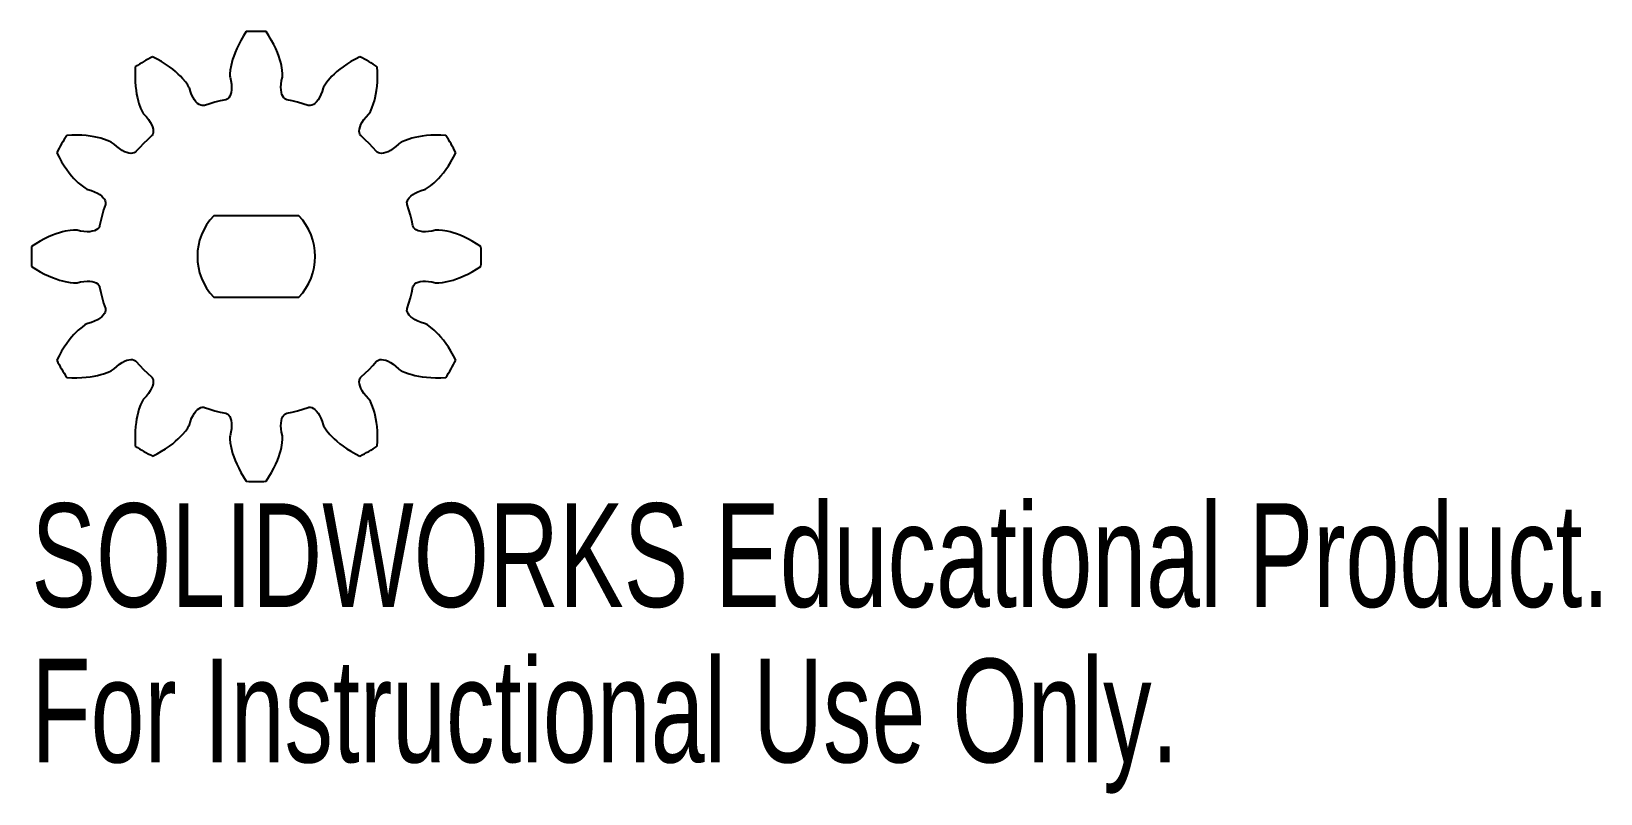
# Model space of a CAD drawing. Header units: millimetres. Extents: x -10.5 to 62.8, y -25.1 to 10.5.
import ezdxf

# ---------------------------------------------------------------- set-up
doc = ezdxf.new("R2010")
doc.units = ezdxf.units.MM
doc.styles.add('SLDTEXTSTYLE0', font='TXT', dxfattribs={"width": 0.7})

msp = doc.modelspace()

# ---------------------------------------------------------------- linework, layer by layer
at = {"color": 7, "linetype": 'Continuous', "lineweight": 25}
for p, q in [((-0.594, 10.29), (-0.715, 10.083)), ((-0.465, 10.49), (-0.594, 10.29)), ((0.594, 10.29), (0.465, 10.49)), ((0.715, 10.083), (0.594, 10.29)), ((-0.911, 9.695), (-0.988, 9.516)), ((-0.82, 9.885), (-0.911, 9.695)), ((-0.715, 10.083), (-0.82, 9.885)), ((0.82, 9.885), (0.715, 10.083)), ((0.911, 9.695), (0.82, 9.885)), ((0.988, 9.516), (0.911, 9.695)), ((-5.648, 8.852), (-5.659, 8.614)), ((-4.631, 9.208), (-4.842, 9.317)), ((-4.422, 9.09), (-4.631, 9.208)), ((-4.232, 8.97), (-4.422, 9.09)), ((-4.059, 8.852), (-4.232, 8.97)), ((-3.903, 8.735), (-4.059, 8.852)), ((-1.176, 8.915), (-1.216, 8.693)), ((-1.145, 9.047), (-1.176, 8.915)), ((-1.104, 9.19), (-1.145, 9.047)), ((-1.051, 9.348), (-1.104, 9.19)), ((-0.988, 9.516), (-1.051, 9.348)), ((1.051, 9.348), (0.988, 9.516)), ((1.104, 9.19), (1.051, 9.348)), ((1.145, 9.047), (1.104, 9.19)), ((1.176, 8.915), (1.145, 9.047)), ((1.216, 8.693), (1.176, 8.915)), ((4.059, 8.852), (3.903, 8.735)), ((4.232, 8.97), (4.059, 8.852)), ((4.422, 9.09), (4.232, 8.97)), ((4.631, 9.208), (4.422, 9.09)), ((4.842, 9.317), (4.631, 9.208)), ((5.659, 8.614), (5.648, 8.852)), ((-5.659, 8.614), (-5.661, 8.375)), ((-5.661, 8.375), (-5.653, 8.15)), ((-5.653, 8.15), (-5.637, 7.941)), ((-3.764, 8.622), (-3.903, 8.735)), ((-3.639, 8.511), (-3.764, 8.622)), ((-3.532, 8.407), (-3.639, 8.511)), ((-3.439, 8.309), (-3.532, 8.407)), ((-3.293, 8.136), (-3.439, 8.309)), ((-3.197, 7.999), (-3.293, 8.136)), ((-1.231, 8.526), (-1.232, 8.417)), ((-1.232, 8.417), (-1.225, 8.37)), ((-1.216, 8.693), (-1.231, 8.526)), ((-1.225, 8.37), (-1.185, 8.202)), ((-1.185, 8.202), (-1.161, 8.046)), ((1.161, 8.046), (1.185, 8.202)), ((1.185, 8.202), (1.225, 8.37)), ((1.231, 8.526), (1.216, 8.693)), ((1.225, 8.37), (1.232, 8.417)), ((1.232, 8.417), (1.231, 8.526)), ((3.293, 8.136), (3.197, 7.999)), ((3.439, 8.309), (3.293, 8.136)), ((3.532, 8.407), (3.439, 8.309)), ((3.639, 8.511), (3.532, 8.407)), ((3.764, 8.622), (3.639, 8.511)), ((3.903, 8.735), (3.764, 8.622)), ((5.637, 7.941), (5.653, 8.15)), ((5.653, 8.15), (5.661, 8.375)), ((5.661, 8.375), (5.659, 8.614)), ((-5.637, 7.941), (-5.613, 7.748)), ((-5.613, 7.748), (-5.585, 7.57)), ((-5.585, 7.57), (-5.551, 7.407)), ((-5.551, 7.407), (-5.515, 7.262)), ((-3.141, 7.906), (-3.197, 7.999)), ((-3.124, 7.861), (-3.141, 7.906)), ((-3.075, 7.696), (-3.124, 7.861)), ((-3.017, 7.549), (-3.075, 7.696)), ((-2.954, 7.419), (-3.017, 7.549)), ((-2.885, 7.309), (-2.954, 7.419)), ((-1.335, 7.355), (-1.394, 7.322)), ((-1.282, 7.405), (-1.335, 7.355)), ((-1.237, 7.473), (-1.282, 7.405)), ((-1.199, 7.557), (-1.237, 7.473)), ((-1.172, 7.657), (-1.199, 7.557)), ((-1.156, 7.772), (-1.172, 7.657)), ((-1.161, 8.046), (-1.152, 7.902)), ((-1.152, 7.902), (-1.156, 7.772)), ((1.152, 7.902), (1.161, 8.046)), ((1.156, 7.772), (1.152, 7.902)), ((1.172, 7.657), (1.156, 7.772)), ((1.199, 7.557), (1.172, 7.657)), ((1.237, 7.473), (1.199, 7.557)), ((1.282, 7.405), (1.237, 7.473)), ((1.335, 7.355), (1.282, 7.405)), ((1.394, 7.322), (1.335, 7.355)), ((2.954, 7.419), (2.885, 7.309)), ((3.017, 7.549), (2.954, 7.419)), ((3.075, 7.696), (3.017, 7.549)), ((3.124, 7.861), (3.075, 7.696)), ((3.141, 7.906), (3.124, 7.861)), ((3.197, 7.999), (3.141, 7.906)), ((5.515, 7.262), (5.551, 7.407)), ((5.551, 7.407), (5.585, 7.57)), ((5.585, 7.57), (5.613, 7.748)), ((5.613, 7.748), (5.637, 7.941)), ((-5.515, 7.262), (-5.476, 7.132)), ((-5.476, 7.132), (-5.399, 6.92)), ((-5.399, 6.92), (-5.329, 6.768)), ((-5.329, 6.768), (-5.276, 6.674)), ((-5.276, 6.674), (-5.246, 6.636)), ((-5.246, 6.636), (-5.128, 6.511)), ((-2.814, 7.217), (-2.885, 7.309)), ((-2.74, 7.144), (-2.814, 7.217)), ((-2.666, 7.09), (-2.74, 7.144)), ((-2.592, 7.054), (-2.666, 7.09)), ((-2.521, 7.037), (-2.592, 7.054)), ((-2.454, 7.038), (-2.521, 7.037)), ((-2.422, 7.045), (-2.454, 7.038)), ((-2.172, 7.126), (-2.422, 7.045)), ((-1.928, 7.196), (-2.172, 7.126)), ((-1.682, 7.258), (-1.928, 7.196)), ((-1.425, 7.313), (-1.682, 7.258)), ((-1.394, 7.322), (-1.425, 7.313)), ((1.425, 7.313), (1.394, 7.322)), ((1.682, 7.258), (1.425, 7.313)), ((1.928, 7.196), (1.682, 7.258)), ((2.172, 7.126), (1.928, 7.196)), ((2.422, 7.045), (2.172, 7.126)), ((2.454, 7.038), (2.422, 7.045)), ((2.521, 7.037), (2.454, 7.038)), ((2.592, 7.054), (2.521, 7.037)), ((2.666, 7.09), (2.592, 7.054)), ((2.74, 7.144), (2.666, 7.09)), ((2.814, 7.217), (2.74, 7.144)), ((2.885, 7.309), (2.814, 7.217)), ((5.128, 6.511), (5.246, 6.636)), ((5.246, 6.636), (5.276, 6.674)), ((5.276, 6.674), (5.329, 6.768)), ((5.329, 6.768), (5.399, 6.92)), ((5.399, 6.92), (5.476, 7.132)), ((5.476, 7.132), (5.515, 7.262)), ((-5.128, 6.511), (-5.029, 6.387)), ((-5.029, 6.387), (-4.949, 6.268)), ((-4.949, 6.268), (-4.887, 6.153)), ((-4.887, 6.153), (-4.844, 6.045)), ((-4.844, 6.045), (-4.817, 5.945)), ((-4.817, 5.945), (-4.807, 5.853)), ((4.807, 5.853), (4.817, 5.945)), ((4.817, 5.945), (4.844, 6.045)), ((4.844, 6.045), (4.887, 6.153)), ((4.887, 6.153), (4.949, 6.268)), ((4.949, 6.268), (5.029, 6.387)), ((5.029, 6.387), (5.128, 6.511)), ((-8.614, 5.659), (-8.852, 5.648)), ((-8.375, 5.661), (-8.614, 5.659)), ((-8.15, 5.653), (-8.375, 5.661)), ((-7.941, 5.637), (-8.15, 5.653)), ((-7.748, 5.613), (-7.941, 5.637)), ((-7.57, 5.585), (-7.748, 5.613)), ((-7.407, 5.551), (-7.57, 5.585)), ((-7.262, 5.515), (-7.407, 5.551)), ((-7.132, 5.476), (-7.262, 5.515)), ((-6.92, 5.399), (-7.132, 5.476)), ((-6.768, 5.329), (-6.92, 5.399)), ((-6.674, 5.276), (-6.768, 5.329)), ((-6.636, 5.246), (-6.674, 5.276)), ((-6.511, 5.128), (-6.636, 5.246)), ((-5.268, 5.268), (-5.444, 5.085)), ((-5.085, 5.444), (-5.268, 5.268)), ((-4.89, 5.62), (-5.085, 5.444)), ((-4.868, 5.644), (-4.89, 5.62)), ((-4.834, 5.702), (-4.868, 5.644)), ((-4.813, 5.772), (-4.834, 5.702)), ((-4.807, 5.853), (-4.813, 5.772)), ((4.813, 5.772), (4.807, 5.853)), ((4.834, 5.702), (4.813, 5.772)), ((4.868, 5.644), (4.834, 5.702)), ((4.89, 5.62), (4.868, 5.644)), ((5.085, 5.444), (4.89, 5.62)), ((5.268, 5.268), (5.085, 5.444)), ((5.444, 5.085), (5.268, 5.268)), ((6.636, 5.246), (6.511, 5.128)), ((6.674, 5.276), (6.636, 5.246)), ((6.768, 5.329), (6.674, 5.276)), ((6.92, 5.399), (6.768, 5.329)), ((7.132, 5.476), (6.92, 5.399)), ((7.262, 5.515), (7.132, 5.476)), ((7.407, 5.551), (7.262, 5.515)), ((7.57, 5.585), (7.407, 5.551)), ((7.748, 5.613), (7.57, 5.585)), ((7.941, 5.637), (7.748, 5.613)), ((8.15, 5.653), (7.941, 5.637)), ((8.375, 5.661), (8.15, 5.653)), ((8.614, 5.659), (8.375, 5.661)), ((8.852, 5.648), (8.614, 5.659)), ((-9.317, 4.842), (-9.208, 4.631)), ((-9.208, 4.631), (-9.09, 4.422)), ((-9.09, 4.422), (-8.97, 4.232)), ((-6.387, 5.029), (-6.511, 5.128)), ((-6.268, 4.949), (-6.387, 5.029)), ((-6.153, 4.887), (-6.268, 4.949)), ((-6.045, 4.844), (-6.153, 4.887)), ((-5.945, 4.817), (-6.045, 4.844)), ((-5.853, 4.807), (-5.945, 4.817)), ((-5.772, 4.813), (-5.853, 4.807)), ((-5.702, 4.834), (-5.772, 4.813)), ((-5.644, 4.868), (-5.702, 4.834)), ((-5.62, 4.89), (-5.644, 4.868)), ((-5.444, 5.085), (-5.62, 4.89)), ((5.62, 4.89), (5.444, 5.085)), ((5.644, 4.868), (5.62, 4.89)), ((5.702, 4.834), (5.644, 4.868)), ((5.772, 4.813), (5.702, 4.834)), ((5.853, 4.807), (5.772, 4.813)), ((5.945, 4.817), (5.853, 4.807)), ((6.045, 4.844), (5.945, 4.817)), ((6.153, 4.887), (6.045, 4.844)), ((6.268, 4.949), (6.153, 4.887)), ((6.387, 5.029), (6.268, 4.949)), ((6.511, 5.128), (6.387, 5.029)), ((8.97, 4.232), (9.09, 4.422)), ((9.09, 4.422), (9.208, 4.631)), ((9.208, 4.631), (9.317, 4.842)), ((-8.97, 4.232), (-8.852, 4.059)), ((-8.852, 4.059), (-8.735, 3.903)), ((-8.735, 3.903), (-8.622, 3.764)), ((-8.622, 3.764), (-8.511, 3.639)), ((8.511, 3.639), (8.622, 3.764)), ((8.622, 3.764), (8.735, 3.903)), ((8.735, 3.903), (8.852, 4.059)), ((8.852, 4.059), (8.97, 4.232)), ((-8.511, 3.639), (-8.407, 3.532)), ((-8.407, 3.532), (-8.309, 3.439)), ((-8.309, 3.439), (-8.136, 3.293)), ((-8.136, 3.293), (-7.999, 3.197)), ((-7.999, 3.197), (-7.906, 3.141)), ((-7.906, 3.141), (-7.861, 3.124)), ((-7.861, 3.124), (-7.696, 3.075)), ((-7.696, 3.075), (-7.549, 3.017)), ((-7.549, 3.017), (-7.419, 2.954)), ((-7.419, 2.954), (-7.309, 2.885)), ((7.309, 2.885), (7.419, 2.954)), ((7.419, 2.954), (7.549, 3.017)), ((7.549, 3.017), (7.696, 3.075)), ((7.696, 3.075), (7.861, 3.124)), ((7.861, 3.124), (7.906, 3.141)), ((7.906, 3.141), (7.999, 3.197)), ((7.999, 3.197), (8.136, 3.293)), ((8.136, 3.293), (8.309, 3.439)), ((8.309, 3.439), (8.407, 3.532)), ((8.407, 3.532), (8.511, 3.639)), ((-7.309, 2.885), (-7.217, 2.814)), ((-7.217, 2.814), (-7.144, 2.74)), ((-7.144, 2.74), (-7.09, 2.666)), ((-7.045, 2.422), (-7.126, 2.172)), ((-7.09, 2.666), (-7.054, 2.592)), ((-7.054, 2.592), (-7.037, 2.521)), ((-7.038, 2.454), (-7.045, 2.422)), ((-7.037, 2.521), (-7.038, 2.454)), ((7.037, 2.521), (7.054, 2.592)), ((7.038, 2.454), (7.037, 2.521)), ((7.045, 2.422), (7.038, 2.454)), ((7.126, 2.172), (7.045, 2.422)), ((7.054, 2.592), (7.09, 2.666)), ((7.09, 2.666), (7.144, 2.74)), ((7.144, 2.74), (7.217, 2.814)), ((7.217, 2.814), (7.309, 2.885)), ((-7.258, 1.682), (-7.313, 1.425)), ((-7.196, 1.928), (-7.258, 1.682)), ((-7.126, 2.172), (-7.196, 1.928)), ((1.988, 1.9), (-1.988, 1.9)), ((7.196, 1.928), (7.126, 2.172)), ((7.258, 1.682), (7.196, 1.928)), ((7.313, 1.425), (7.258, 1.682)), ((-9.885, 0.82), (-10.083, 0.715)), ((-9.695, 0.911), (-9.885, 0.82)), ((-9.516, 0.988), (-9.695, 0.911)), ((-9.348, 1.051), (-9.516, 0.988)), ((-9.19, 1.104), (-9.348, 1.051)), ((-9.047, 1.145), (-9.19, 1.104)), ((-8.915, 1.176), (-9.047, 1.145)), ((-8.693, 1.216), (-8.915, 1.176)), ((-8.526, 1.231), (-8.693, 1.216)), ((-8.417, 1.232), (-8.526, 1.231)), ((-8.37, 1.225), (-8.417, 1.232)), ((-8.202, 1.185), (-8.37, 1.225)), ((-8.046, 1.161), (-8.202, 1.185)), ((-7.902, 1.152), (-8.046, 1.161)), ((-7.772, 1.156), (-7.902, 1.152)), ((-7.657, 1.172), (-7.772, 1.156)), ((-7.557, 1.199), (-7.657, 1.172)), ((-7.473, 1.237), (-7.557, 1.199)), ((-7.405, 1.282), (-7.473, 1.237)), ((-7.355, 1.335), (-7.405, 1.282)), ((-7.322, 1.394), (-7.355, 1.335)), ((-7.313, 1.425), (-7.322, 1.394)), ((7.322, 1.394), (7.313, 1.425)), ((7.355, 1.335), (7.322, 1.394)), ((7.405, 1.282), (7.355, 1.335)), ((7.473, 1.237), (7.405, 1.282)), ((7.557, 1.199), (7.473, 1.237)), ((7.657, 1.172), (7.557, 1.199)), ((7.772, 1.156), (7.657, 1.172)), ((7.902, 1.152), (7.772, 1.156)), ((8.046, 1.161), (7.902, 1.152)), ((8.202, 1.185), (8.046, 1.161)), ((8.37, 1.225), (8.202, 1.185)), ((8.417, 1.232), (8.37, 1.225)), ((8.526, 1.231), (8.417, 1.232)), ((8.693, 1.216), (8.526, 1.231)), ((8.915, 1.176), (8.693, 1.216)), ((9.047, 1.145), (8.915, 1.176)), ((9.19, 1.104), (9.047, 1.145)), ((9.348, 1.051), (9.19, 1.104)), ((9.516, 0.988), (9.348, 1.051)), ((9.695, 0.911), (9.516, 0.988)), ((9.885, 0.82), (9.695, 0.911)), ((10.083, 0.715), (9.885, 0.82)), ((-10.29, 0.594), (-10.49, 0.465)), ((-10.083, 0.715), (-10.29, 0.594)), ((10.29, 0.594), (10.083, 0.715)), ((10.49, 0.465), (10.29, 0.594)), ((-10.49, -0.465), (-10.29, -0.594)), ((-10.29, -0.594), (-10.083, -0.715)), ((-10.083, -0.715), (-9.885, -0.82)), ((9.885, -0.82), (10.083, -0.715)), ((10.083, -0.715), (10.29, -0.594)), ((10.29, -0.594), (10.49, -0.465)), ((-9.885, -0.82), (-9.695, -0.911)), ((-9.695, -0.911), (-9.516, -0.988)), ((-9.516, -0.988), (-9.348, -1.051)), ((-9.348, -1.051), (-9.19, -1.104)), ((-9.19, -1.104), (-9.047, -1.145)), ((-9.047, -1.145), (-8.915, -1.176)), ((-8.915, -1.176), (-8.693, -1.216)), ((-8.693, -1.216), (-8.526, -1.231)), ((-8.526, -1.231), (-8.417, -1.232)), ((-8.417, -1.232), (-8.37, -1.225)), ((-8.37, -1.225), (-8.202, -1.185)), ((-8.202, -1.185), (-8.046, -1.161)), ((-8.046, -1.161), (-7.902, -1.152)), ((-7.902, -1.152), (-7.772, -1.156)), ((-7.772, -1.156), (-7.657, -1.172)), ((-7.657, -1.172), (-7.557, -1.199)), ((-7.557, -1.199), (-7.473, -1.237)), ((-7.473, -1.237), (-7.405, -1.282)), ((-7.405, -1.282), (-7.355, -1.335)), ((-7.355, -1.335), (-7.322, -1.394)), ((-7.322, -1.394), (-7.313, -1.425)), ((-7.313, -1.425), (-7.258, -1.682)), ((7.258, -1.682), (7.313, -1.425)), ((7.313, -1.425), (7.322, -1.394)), ((7.322, -1.394), (7.355, -1.335)), ((7.355, -1.335), (7.405, -1.282)), ((7.405, -1.282), (7.473, -1.237)), ((7.473, -1.237), (7.557, -1.199)), ((7.557, -1.199), (7.657, -1.172)), ((7.657, -1.172), (7.772, -1.156)), ((7.772, -1.156), (7.902, -1.152)), ((7.902, -1.152), (8.046, -1.161)), ((8.046, -1.161), (8.202, -1.185)), ((8.202, -1.185), (8.37, -1.225)), ((8.37, -1.225), (8.417, -1.232)), ((8.417, -1.232), (8.526, -1.231)), ((8.526, -1.231), (8.693, -1.216)), ((8.693, -1.216), (8.915, -1.176)), ((8.915, -1.176), (9.047, -1.145)), ((9.047, -1.145), (9.19, -1.104)), ((9.19, -1.104), (9.348, -1.051)), ((9.348, -1.051), (9.516, -0.988)), ((9.516, -0.988), (9.695, -0.911)), ((9.695, -0.911), (9.885, -0.82)), ((-7.258, -1.682), (-7.196, -1.928)), ((-7.196, -1.928), (-7.126, -2.172)), ((-7.126, -2.172), (-7.045, -2.422)), ((-1.988, -1.9), (1.988, -1.9)), ((7.045, -2.422), (7.126, -2.172)), ((7.126, -2.172), (7.196, -1.928)), ((7.196, -1.928), (7.258, -1.682)), ((-7.309, -2.885), (-7.419, -2.954)), ((-7.217, -2.814), (-7.309, -2.885)), ((-7.144, -2.74), (-7.217, -2.814)), ((-7.09, -2.666), (-7.144, -2.74)), ((-7.054, -2.592), (-7.09, -2.666)), ((-7.037, -2.521), (-7.054, -2.592)), ((-7.045, -2.422), (-7.038, -2.454)), ((-7.038, -2.454), (-7.037, -2.521)), ((7.037, -2.521), (7.038, -2.454)), ((7.054, -2.592), (7.037, -2.521)), ((7.038, -2.454), (7.045, -2.422)), ((7.09, -2.666), (7.054, -2.592)), ((7.144, -2.74), (7.09, -2.666)), ((7.217, -2.814), (7.144, -2.74)), ((7.309, -2.885), (7.217, -2.814)), ((7.419, -2.954), (7.309, -2.885)), ((-8.511, -3.639), (-8.622, -3.764)), ((-8.407, -3.532), (-8.511, -3.639)), ((-8.309, -3.439), (-8.407, -3.532)), ((-8.136, -3.293), (-8.309, -3.439)), ((-7.999, -3.197), (-8.136, -3.293)), ((-7.906, -3.141), (-7.999, -3.197)), ((-7.861, -3.124), (-7.906, -3.141)), ((-7.696, -3.075), (-7.861, -3.124)), ((-7.549, -3.017), (-7.696, -3.075)), ((-7.419, -2.954), (-7.549, -3.017)), ((7.549, -3.017), (7.419, -2.954)), ((7.696, -3.075), (7.549, -3.017)), ((7.861, -3.124), (7.696, -3.075)), ((7.906, -3.141), (7.861, -3.124)), ((7.999, -3.197), (7.906, -3.141)), ((8.136, -3.293), (7.999, -3.197)), ((8.309, -3.439), (8.136, -3.293)), ((8.407, -3.532), (8.309, -3.439)), ((8.511, -3.639), (8.407, -3.532)), ((8.622, -3.764), (8.511, -3.639)), ((-8.97, -4.232), (-9.09, -4.422)), ((-8.852, -4.059), (-8.97, -4.232)), ((-8.735, -3.903), (-8.852, -4.059)), ((-8.622, -3.764), (-8.735, -3.903)), ((8.735, -3.903), (8.622, -3.764)), ((8.852, -4.059), (8.735, -3.903)), ((8.97, -4.232), (8.852, -4.059)), ((9.09, -4.422), (8.97, -4.232)), ((-9.208, -4.631), (-9.317, -4.842)), ((-9.09, -4.422), (-9.208, -4.631)), ((-6.636, -5.246), (-6.511, -5.128)), ((-6.511, -5.128), (-6.387, -5.029)), ((-6.387, -5.029), (-6.268, -4.949)), ((-6.268, -4.949), (-6.153, -4.887)), ((-6.153, -4.887), (-6.045, -4.844)), ((-6.045, -4.844), (-5.945, -4.817)), ((-5.945, -4.817), (-5.853, -4.807)), ((-5.853, -4.807), (-5.772, -4.813)), ((-5.772, -4.813), (-5.702, -4.834)), ((-5.702, -4.834), (-5.644, -4.868)), ((-5.644, -4.868), (-5.62, -4.89)), ((-5.62, -4.89), (-5.444, -5.085)), ((-5.444, -5.085), (-5.268, -5.268)), ((5.268, -5.268), (5.444, -5.085)), ((5.444, -5.085), (5.62, -4.89)), ((5.62, -4.89), (5.644, -4.868)), ((5.644, -4.868), (5.702, -4.834)), ((5.702, -4.834), (5.772, -4.813)), ((5.772, -4.813), (5.853, -4.807)), ((5.853, -4.807), (5.945, -4.817)), ((5.945, -4.817), (6.045, -4.844)), ((6.045, -4.844), (6.153, -4.887)), ((6.153, -4.887), (6.268, -4.949)), ((6.268, -4.949), (6.387, -5.029)), ((6.387, -5.029), (6.511, -5.128)), ((6.511, -5.128), (6.636, -5.246)), ((9.208, -4.631), (9.09, -4.422)), ((9.317, -4.842), (9.208, -4.631)), ((-8.852, -5.648), (-8.614, -5.659)), ((-8.614, -5.659), (-8.375, -5.661)), ((-8.375, -5.661), (-8.15, -5.653)), ((-8.15, -5.653), (-7.941, -5.637)), ((-7.941, -5.637), (-7.748, -5.613)), ((-7.748, -5.613), (-7.57, -5.585)), ((-7.57, -5.585), (-7.407, -5.551)), ((-7.407, -5.551), (-7.262, -5.515)), ((-7.262, -5.515), (-7.132, -5.476)), ((-7.132, -5.476), (-6.92, -5.399)), ((-6.92, -5.399), (-6.768, -5.329)), ((-6.768, -5.329), (-6.674, -5.276)), ((-6.674, -5.276), (-6.636, -5.246)), ((-5.268, -5.268), (-5.085, -5.444)), ((-5.085, -5.444), (-4.89, -5.62)), ((-4.89, -5.62), (-4.868, -5.644)), ((-4.868, -5.644), (-4.834, -5.702)), ((-4.834, -5.702), (-4.813, -5.772)), ((-4.807, -5.853), (-4.817, -5.945)), ((-4.813, -5.772), (-4.807, -5.853)), ((4.807, -5.853), (4.813, -5.772)), ((4.817, -5.945), (4.807, -5.853)), ((4.813, -5.772), (4.834, -5.702)), ((4.834, -5.702), (4.868, -5.644)), ((4.868, -5.644), (4.89, -5.62)), ((4.89, -5.62), (5.085, -5.444)), ((5.085, -5.444), (5.268, -5.268)), ((6.636, -5.246), (6.674, -5.276)), ((6.674, -5.276), (6.768, -5.329)), ((6.768, -5.329), (6.92, -5.399)), ((6.92, -5.399), (7.132, -5.476)), ((7.132, -5.476), (7.262, -5.515)), ((7.262, -5.515), (7.407, -5.551)), ((7.407, -5.551), (7.57, -5.585)), ((7.57, -5.585), (7.748, -5.613)), ((7.748, -5.613), (7.941, -5.637)), ((7.941, -5.637), (8.15, -5.653)), ((8.15, -5.653), (8.375, -5.661)), ((8.375, -5.661), (8.614, -5.659)), ((8.614, -5.659), (8.852, -5.648)), ((-5.128, -6.511), (-5.246, -6.636)), ((-5.029, -6.387), (-5.128, -6.511)), ((-4.949, -6.268), (-5.029, -6.387)), ((-4.887, -6.153), (-4.949, -6.268)), ((-4.844, -6.045), (-4.887, -6.153)), ((-4.817, -5.945), (-4.844, -6.045)), ((4.844, -6.045), (4.817, -5.945)), ((4.887, -6.153), (4.844, -6.045)), ((4.949, -6.268), (4.887, -6.153)), ((5.029, -6.387), (4.949, -6.268)), ((5.128, -6.511), (5.029, -6.387)), ((5.246, -6.636), (5.128, -6.511)), ((-5.515, -7.262), (-5.551, -7.407)), ((-5.476, -7.132), (-5.515, -7.262)), ((-5.399, -6.92), (-5.476, -7.132)), ((-5.329, -6.768), (-5.399, -6.92)), ((-5.276, -6.674), (-5.329, -6.768)), ((-5.246, -6.636), (-5.276, -6.674)), ((-2.954, -7.419), (-2.885, -7.309)), ((-2.885, -7.309), (-2.814, -7.217)), ((-2.814, -7.217), (-2.74, -7.144)), ((-2.74, -7.144), (-2.666, -7.09)), ((-2.666, -7.09), (-2.592, -7.054)), ((-2.592, -7.054), (-2.521, -7.037)), ((-2.521, -7.037), (-2.454, -7.038)), ((-2.454, -7.038), (-2.422, -7.045)), ((-2.422, -7.045), (-2.172, -7.126)), ((-2.172, -7.126), (-1.928, -7.196)), ((-1.928, -7.196), (-1.682, -7.258)), ((-1.682, -7.258), (-1.425, -7.313)), ((-1.425, -7.313), (-1.394, -7.322)), ((-1.394, -7.322), (-1.335, -7.355)), ((1.335, -7.355), (1.394, -7.322)), ((1.394, -7.322), (1.425, -7.313)), ((1.425, -7.313), (1.682, -7.258)), ((1.682, -7.258), (1.928, -7.196)), ((1.928, -7.196), (2.172, -7.126)), ((2.172, -7.126), (2.422, -7.045)), ((2.422, -7.045), (2.454, -7.038)), ((2.454, -7.038), (2.521, -7.037)), ((2.521, -7.037), (2.592, -7.054)), ((2.592, -7.054), (2.666, -7.09)), ((2.666, -7.09), (2.74, -7.144)), ((2.74, -7.144), (2.814, -7.217)), ((2.814, -7.217), (2.885, -7.309)), ((2.885, -7.309), (2.954, -7.419)), ((5.276, -6.674), (5.246, -6.636)), ((5.329, -6.768), (5.276, -6.674)), ((5.399, -6.92), (5.329, -6.768)), ((5.476, -7.132), (5.399, -6.92)), ((5.515, -7.262), (5.476, -7.132)), ((5.551, -7.407), (5.515, -7.262)), ((-5.637, -7.941), (-5.653, -8.15)), ((-5.613, -7.748), (-5.637, -7.941)), ((-5.585, -7.57), (-5.613, -7.748)), ((-5.551, -7.407), (-5.585, -7.57)), ((-3.293, -8.136), (-3.197, -7.999)), ((-3.197, -7.999), (-3.141, -7.906)), ((-3.141, -7.906), (-3.124, -7.861)), ((-3.124, -7.861), (-3.075, -7.696)), ((-3.075, -7.696), (-3.017, -7.549)), ((-3.017, -7.549), (-2.954, -7.419)), ((-1.335, -7.355), (-1.282, -7.405)), ((-1.282, -7.405), (-1.237, -7.473)), ((-1.237, -7.473), (-1.199, -7.557)), ((-1.199, -7.557), (-1.172, -7.657)), ((-1.161, -8.046), (-1.185, -8.202)), ((-1.172, -7.657), (-1.156, -7.772)), ((-1.152, -7.902), (-1.161, -8.046)), ((-1.156, -7.772), (-1.152, -7.902)), ((1.152, -7.902), (1.156, -7.772)), ((1.161, -8.046), (1.152, -7.902)), ((1.156, -7.772), (1.172, -7.657)), ((1.185, -8.202), (1.161, -8.046)), ((1.172, -7.657), (1.199, -7.557)), ((1.199, -7.557), (1.237, -7.473)), ((1.237, -7.473), (1.282, -7.405)), ((1.282, -7.405), (1.335, -7.355)), ((2.954, -7.419), (3.017, -7.549)), ((3.017, -7.549), (3.075, -7.696)), ((3.075, -7.696), (3.124, -7.861)), ((3.124, -7.861), (3.141, -7.906)), ((3.141, -7.906), (3.197, -7.999)), ((3.197, -7.999), (3.293, -8.136)), ((5.585, -7.57), (5.551, -7.407)), ((5.613, -7.748), (5.585, -7.57)), ((5.637, -7.941), (5.613, -7.748)), ((5.653, -8.15), (5.637, -7.941)), ((-5.653, -8.15), (-5.661, -8.375)), ((-5.661, -8.375), (-5.659, -8.614)), ((-5.659, -8.614), (-5.648, -8.852)), ((-4.059, -8.852), (-3.903, -8.735)), ((-3.903, -8.735), (-3.764, -8.622)), ((-3.764, -8.622), (-3.639, -8.511)), ((-3.639, -8.511), (-3.532, -8.407)), ((-3.532, -8.407), (-3.439, -8.309)), ((-3.439, -8.309), (-3.293, -8.136)), ((-1.225, -8.37), (-1.232, -8.417)), ((-1.232, -8.417), (-1.231, -8.526)), ((-1.231, -8.526), (-1.216, -8.693)), ((-1.185, -8.202), (-1.225, -8.37)), ((-1.216, -8.693), (-1.176, -8.915)), ((1.176, -8.915), (1.216, -8.693)), ((1.225, -8.37), (1.185, -8.202)), ((1.216, -8.693), (1.231, -8.526)), ((1.232, -8.417), (1.225, -8.37)), ((1.231, -8.526), (1.232, -8.417)), ((3.293, -8.136), (3.439, -8.309)), ((3.439, -8.309), (3.532, -8.407)), ((3.532, -8.407), (3.639, -8.511)), ((3.639, -8.511), (3.764, -8.622)), ((3.764, -8.622), (3.903, -8.735)), ((3.903, -8.735), (4.059, -8.852)), ((5.648, -8.852), (5.659, -8.614)), ((5.661, -8.375), (5.653, -8.15)), ((5.659, -8.614), (5.661, -8.375)), ((-4.842, -9.317), (-4.631, -9.208)), ((-4.631, -9.208), (-4.422, -9.09)), ((-4.422, -9.09), (-4.232, -8.97)), ((-4.232, -8.97), (-4.059, -8.852)), ((-1.176, -8.915), (-1.145, -9.047)), ((-1.145, -9.047), (-1.104, -9.19)), ((-1.104, -9.19), (-1.051, -9.348)), ((-1.051, -9.348), (-0.988, -9.516)), ((-0.988, -9.516), (-0.911, -9.695)), ((0.911, -9.695), (0.988, -9.516)), ((0.988, -9.516), (1.051, -9.348)), ((1.051, -9.348), (1.104, -9.19)), ((1.104, -9.19), (1.145, -9.047)), ((1.145, -9.047), (1.176, -8.915)), ((4.059, -8.852), (4.232, -8.97)), ((4.232, -8.97), (4.422, -9.09)), ((4.422, -9.09), (4.631, -9.208)), ((4.631, -9.208), (4.842, -9.317)), ((-0.911, -9.695), (-0.82, -9.885)), ((-0.82, -9.885), (-0.715, -10.083)), ((-0.715, -10.083), (-0.594, -10.29)), ((0.594, -10.29), (0.715, -10.083)), ((0.715, -10.083), (0.82, -9.885)), ((0.82, -9.885), (0.911, -9.695)), ((-0.594, -10.29), (-0.465, -10.49)), ((0.465, -10.49), (0.594, -10.29))]:
    msp.add_line(p, q, dxfattribs=at)
for radius, start, end in [(10.5, 87.46029, 92.53971), (10.5, 117.46029, 122.53971), (10.5, 57.46029, 62.53971), (10.5, 147.46029, 152.53971), (10.5, 27.46029, 32.53971), (2.75, 136.29789, 223.70211), (2.75, 316.29789, 43.70211), (10.5, 177.46029, 182.53971), (10.5, 357.46029, 2.53971), (10.5, 207.46029, 212.53971), (10.5, 327.46029, 332.53971), (10.5, 237.46029, 242.53971), (10.5, 297.46029, 302.53971), (10.5, 267.46029, 272.53971)]:
    msp.add_arc((0, 0), radius, start, end, dxfattribs=at)

# ---------------------------------------------------------------- texts
at = {"color": 7, "linetype": 'Continuous', "char_height": 4.83362, "attachment_point": 1, "style": 'SLDTEXTSTYLE0'}
for s, insert in [('SOLIDWORKS Educational Product.', (-10.5, -11.52)), ('For Instructional Use Only.', (-10.5, -18.77))]:
    msp.add_mtext(s, dxfattribs=dict(at, insert=insert))

doc.saveas('drawing.dxf')
